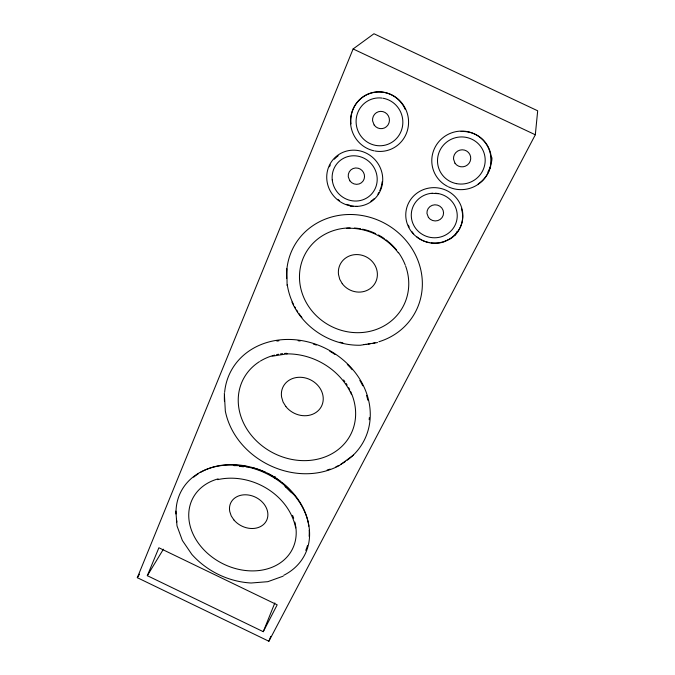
<?xml version="1.0" encoding="UTF-8"?>
<svg xmlns="http://www.w3.org/2000/svg" width="675" height="675" viewBox="0 0 675 675"><rect width="100%" height="100%" fill="white"/><g stroke="black" fill="none" stroke-linecap="round" stroke-linejoin="round"><path stroke-width="1.01" d="M535.317 134.772L537.688 110.793L373.958 33.75L353.118 48.954L137.312 577.682L268.878 641.25L535.317 134.772L353.118 48.954M268.878 641.25L270.776 636.39M263.267 631.682L277.18 604.825L158.895 547.763L147.319 575.674L263.267 631.682L274.843 602.944M274.43 478.305L275.231 476.668M455.245 235.094L457.152 231.365M147.319 575.674L163.409 549.188M137.312 577.682L139.514 574.138M353.489 455.068L339.154 465.64C295.245 488.886 235.128 459.515 225.323 411.092L224.336 393.23M283.179 576.155L267.815 581.681L251.117 583.006C228.504 581.757 206.963 571.278 191.869 554.437L182.377 540.498L177.002 525.884L175.854 511.135M272.109 356.214L287.204 353.818M377.527 342.546L360.382 345.237C331.56 345.828 303.725 328.455 291.954 302.071M217.688 479.647C250.779 472.196 288.714 494.016 295.701 527.884M432.202 193.32L438.286 193.666M350.392 206.035L357.59 206.466M346.663 228.293C366.677 227.424 386.277 236.815 398.309 252.804M286.656 353.877C313.85 353.54 340.386 369.672 351.574 394.639M239.456 466.307L243.481 466.779M284.909 486.27L290.866 492.142M285.871 406.552L283.061 402.005L281.602 397.077A21.532 18.579 27.3 0 1 306.492 378.253A21.532 18.579 27.3 0 1 320.144 408.468A21.532 18.579 27.3 0 1 285.871 406.544M286.841 268.726L287.103 285.432M193.708 477.141A68.42 54.321 26.9 0 1 198.627 473.538M200.365 472.475A68.42 54.321 26.9 0 1 267.308 473.276A68.42 54.321 26.9 0 1 308.838 526.196M309.209 530.263A68.42 54.321 26.9 0 1 309.133 536.355M307.471 545.594A68.42 54.321 26.9 0 1 305.758 550.378M276.885 341.086A73.879 63.332 27.2 0 1 278.935 340.782M298.114 340.732A73.879 63.332 27.2 0 1 300.147 341.002M313.377 344.056A73.879 63.332 27.2 0 1 316.347 345.06M329.763 351.228A73.879 63.332 27.2 0 1 335.129 354.544M347.296 364.449A73.879 63.332 27.2 0 1 352.19 369.706M359.859 380.438A73.879 63.332 27.2 0 1 362.728 385.788M366.525 395.348A73.879 63.332 27.2 0 1 367.833 400.182M369.326 417.614A73.879 63.332 27.2 0 1 369.157 419.732M349.684 205.208A28.029 26.941 48 0 1 346.731 204.356M339.449 200.576A28.029 26.941 48 0 1 337.821 199.319M329.459 166.784A28.029 26.941 48 0 1 330.311 164.953M334.361 159.173A28.029 26.941 48 0 1 338.15 155.807M382.126 181.778A28.029 26.941 48 0 1 379.814 190.628M378.911 192.434A28.029 26.941 48 0 1 377.865 194.164M374.001 198.779A28.029 26.941 48 0 1 370.879 201.293M462.569 214.684A28.004 27.093 11.4 0 1 450.25 238.899L443.762 241.945A28.004 27.093 11.4 0 1 416.585 236.663M413.64 233.82A28.004 27.093 11.4 0 1 411.733 231.432M409.177 227.045A28.004 27.093 11.4 0 1 408.392 225.18M461.422 208.643A28.004 27.093 11.4 0 1 462.476 213.671M461.059 131.498A29.118 28.62 -23.1 0 1 489.949 151.048A29.118 28.62 -23.1 0 1 478.178 183.988M351.034 123.905A29.211 28.392 73.6 0 1 371.723 92.753A29.211 28.392 73.6 0 1 405.253 109.434M491.957 157.688A28.873 28.375 -25.1 0 1 491.662 161.443M490.615 165.991A28.873 28.375 -25.1 0 1 487.924 171.973M447.525 186.401A29.708 29.211 -22.7 0 1 445.424 135.903A29.708 29.211 -22.7 0 1 491.003 158.347A29.708 29.211 -22.7 0 1 448.369 186.815M435.324 193.21A23.018 22.275 11.5 0 1 454.132 226.927A23.018 22.275 11.5 0 1 414.838 227.171A23.018 22.275 11.5 0 1 432.295 193.227M415.876 236.284A28.595 27.675 11.5 0 1 419.597 191.43A28.595 27.675 11.5 0 1 462.223 209.807A28.595 27.675 11.5 0 1 431.097 242.848M429.03 242.519A28.595 27.675 11.5 0 1 422.044 240.224M421.116 239.76A28.595 27.675 11.5 0 1 416.686 236.933M383.062 98.246A23.988 23.321 73.3 0 1 397.887 136.873A23.988 23.321 73.3 0 1 357.919 130.781A23.988 23.321 73.3 0 1 382.05 98.094M373.925 150.787A29.81 28.974 73.4 0 1 357.446 102.035A29.81 28.974 73.4 0 1 406.806 111.915A29.81 28.974 73.4 0 1 374.844 150.972M353.59 206.322A28.62 27.498 48 0 1 330.691 162.911A28.62 27.498 48 0 1 378.852 164.978A28.62 27.498 48 0 1 355.666 206.415M405.616 266.034A55.561 51.418 28.6 0 1 367.706 331.788A55.561 51.418 28.6 0 1 300.189 285.382A55.561 51.418 28.6 0 1 350.139 227.905M354.333 228.023A55.561 51.418 28.6 0 1 360.61 228.791M362.602 229.171A55.561 51.418 28.6 0 1 375.73 233.626M378.38 234.959A55.561 51.418 28.6 0 1 384.337 238.621M385.948 239.785A55.561 51.418 28.6 0 1 388.277 241.616M389.078 242.291A55.561 51.418 28.6 0 1 396.453 249.877M398.36 252.366A55.561 51.418 28.6 0 1 405.262 265.081M286.647 278.573A69.036 63.914 28.6 0 1 343.972 214.76A69.036 63.914 28.6 0 1 420.052 266.878A69.036 63.914 28.6 0 1 378.886 341.761M375.005 342.824A69.036 63.914 28.6 0 1 373.047 343.263M370.077 343.82A69.036 63.914 28.6 0 1 368.077 344.123M366.078 344.36A69.036 63.914 28.6 0 1 364.07 344.537M342.917 342.934A69.036 63.914 28.6 0 1 339.947 342.191M301.911 317.495A69.036 63.914 28.6 0 1 300.662 315.908M300.054 315.098A69.036 63.914 28.6 0 1 298.865 313.462M297.726 311.782A69.036 63.914 28.6 0 1 296.629 310.07M295.591 308.323A69.036 63.914 28.6 0 1 294.595 306.551M293.659 304.754A69.036 63.914 28.6 0 1 287.28 284.85M246.113 466.838A33.843 27.38 26.9 0 1 248.189 466.585M285.323 485.663A33.843 27.38 26.9 0 1 286.318 487.485M295.65 525.918A55.915 44.348 27 0 1 255.935 570.805A55.915 44.348 27 0 1 192.198 532.102A55.915 44.348 27 0 1 218.152 478.862M292.57 515.371A55.915 44.348 27 0 1 293.676 518.231M294.84 522.087A55.915 44.348 27 0 1 295.49 524.964M176.015 513.979A69.483 55.114 26.9 0 1 271.375 476.17A69.483 55.114 26.9 0 1 283.762 575.286M176.884 522.003A69.483 55.114 26.9 0 1 176.411 518.991M233.98 465.64A59.721 47.621 26.9 0 1 248.442 466.771M251.513 467.421A59.721 47.621 26.9 0 1 265.672 472.314M267.469 473.175A59.721 47.621 26.9 0 1 280.184 481.182M281.829 482.507A59.721 47.621 26.9 0 1 292.604 493.712M351.768 394.192A60.421 51.773 27.3 0 1 323.738 457.414A60.421 51.773 27.3 0 1 247.919 430.658A60.421 51.773 27.3 0 1 259.487 361.623M260.339 361.091A60.421 51.773 27.3 0 1 271.704 355.944M272.708 355.641A60.421 51.773 27.3 0 1 274.615 355.109M276.564 354.645A60.421 51.773 27.3 0 1 278.547 354.24M280.564 353.902A60.421 51.773 27.3 0 1 282.597 353.641M284.639 353.438A60.421 51.773 27.3 0 1 286.698 353.312M343.592 379.949A60.421 51.773 27.3 0 1 344.824 381.611M346.013 383.324A60.421 51.773 27.3 0 1 347.136 385.071M348.705 387.745A60.421 51.773 27.3 0 1 349.658 389.559M350.553 391.382A60.421 51.773 27.3 0 1 351.363 393.213M224.623 392.327A75.077 64.344 27.3 0 1 329.079 350.215A75.077 64.344 27.3 0 1 347.262 460.19M345.608 461.362A75.077 64.344 27.3 0 1 340.453 464.535M338.664 465.488A75.077 64.344 27.3 0 1 335.905 466.813M330.126 469.1A75.077 64.344 27.3 0 1 327.147 470.036M224.463 401.372A75.077 64.344 27.3 0 1 224.421 395.305M233.904 519.944L231.221 515.903L229.762 511.549A19.963 15.972 26.9 0 1 252.053 495.838A19.963 15.972 26.9 0 1 265.283 522.593A19.963 15.972 26.9 0 1 233.904 519.944M342.242 283.652L339.736 279.281L338.504 274.497A19.837 18.444 28.6 0 1 362.273 255.336A19.837 18.444 28.6 0 1 374.228 284.521A19.837 18.444 28.6 0 1 342.242 283.652M349.827 180.79L348.266 176.808A8.328 8.016 48.6 0 1 358.223 168.244A8.328 8.016 48.6 0 1 363.184 180.9A8.328 8.016 48.6 0 1 349.827 180.79M374.152 125.027L372.583 120.833A8.674 8.438 74.6 0 1 383.012 111.645A8.674 8.438 74.6 0 1 388.007 124.951A8.674 8.438 74.6 0 1 374.161 125.018M428.414 217.392L426.963 213.452A8.319 8.066 10.9 0 1 437.434 205.107A8.319 8.066 10.9 0 1 442.032 217.612A8.319 8.066 10.9 0 1 428.414 217.392M454.967 163.19L453.524 159.047A8.648 8.505 -24.7 0 1 464.484 150.095A8.648 8.505 -24.7 0 1 469.1 163.24A8.648 8.505 -24.7 0 1 454.975 163.19M456.587 183.651A23.912 23.515 -22.6 0 0 483.967 152.761A23.912 23.515 -22.6 0 0 443.483 145.091A23.912 23.515 -22.6 0 0 456.587 183.651M332.243 179.887A23.034 22.132 48 0 0 367.917 197.235A23.034 22.132 48 0 0 363.833 158.119A23.034 22.132 48 0 0 332.243 179.887"/></g></svg>
